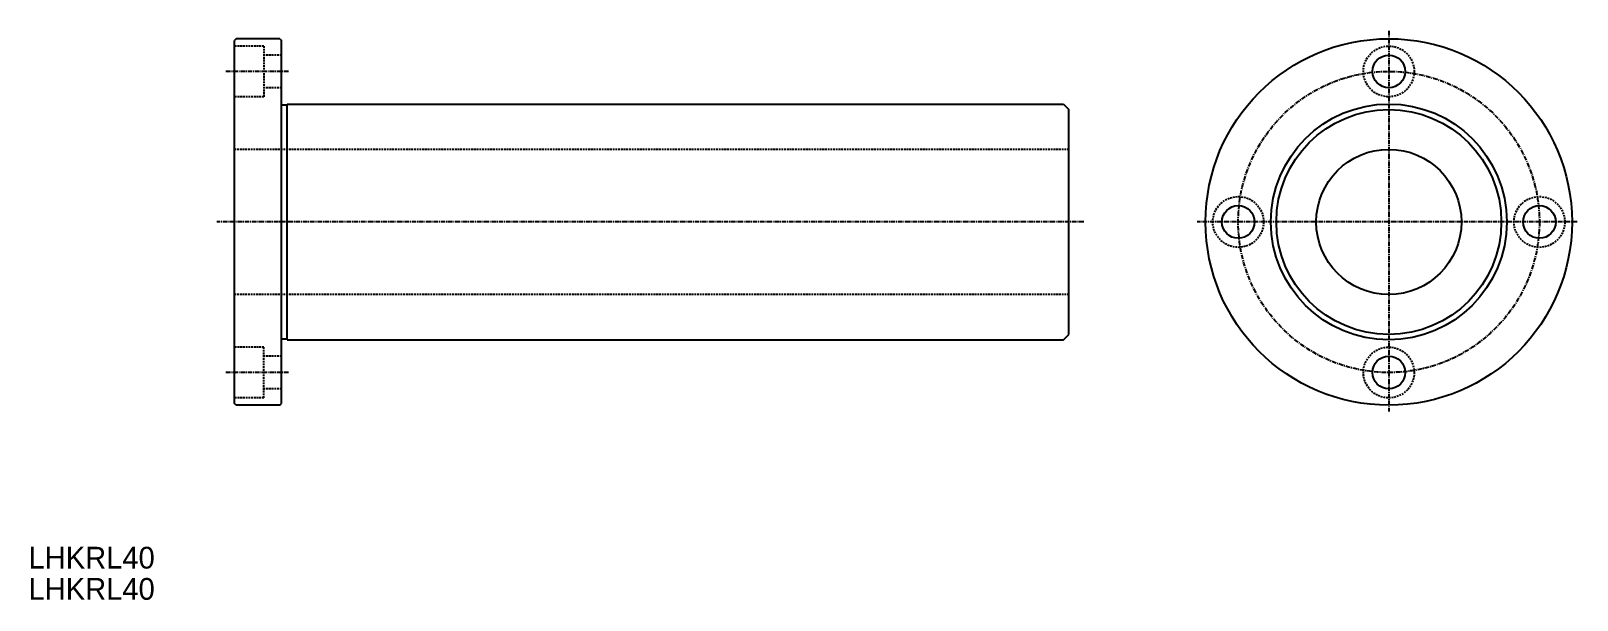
# Model space of a CAD drawing. Extents: x 11 to 437, y 10 to 167.
import ezdxf

# ---------------------------------------------------------------- set-up
doc = ezdxf.new("R2010")
doc.units = 0
doc.linetypes.add('CENTER', pattern=[2, 1.25, -0.25, 0.25, -0.25])
doc.linetypes.add('DASHED', pattern=[0.75, 0.5, -0.25])
doc.layers.get('0').update_dxf_attribs({"linetype": 'CONTINUOUS'})
doc.layers.add('CENTER', color=1, linetype='CENTER')

msp = doc.modelspace()

# ---------------------------------------------------------------- linework, layer by layer
at = {"color": 7, "linetype": 'CONTINUOUS'}
for p, q in [((67.25, 164.64), (66.75, 164.14)), ((66.75, 64.14), (66.75, 164.14)), ((79.25, 164.64), (67.25, 164.64)), ((79.25, 164.64), (79.75, 164.14)), ((79.75, 64.14), (79.75, 164.14)), ((79.75, 146.39), (81.25, 146.39)), ((81.25, 146.64), (295.25, 146.64)), ((81.25, 81.64), (81.25, 146.64)), ((295.25, 146.64), (296.75, 145.14)), ((296.75, 83.14), (296.75, 145.14)), ((79.75, 81.89), (81.25, 81.89)), ((81.25, 81.64), (295.25, 81.64)), ((92.88, 81.64), (92.88, 81.64)), ((106, 81.64), (106, 81.64)), ((295.25, 81.64), (296.75, 83.14)), ((67.25, 63.64), (66.75, 64.14)), ((79.25, 63.64), (79.75, 64.14)), ((79.25, 63.64), (67.25, 63.64))]:
    msp.add_line(p, q, dxfattribs=at)
at = {"color": 3, "linetype": 'DASHED'}
for p, q in [((74.85, 162.64), (66.75, 162.64)), ((74.85, 162.64), (74.85, 148.64)), ((79.75, 160.14), (74.85, 160.14)), ((79.75, 151.14), (74.85, 151.14)), ((74.85, 148.64), (66.75, 148.64)), ((296.75, 134.14), (66.75, 134.14)), ((296.75, 94.14), (66.75, 94.14)), ((74.85, 79.64), (66.75, 79.64)), ((74.85, 65.64), (74.85, 79.64)), ((79.75, 77.14), (74.85, 77.14)), ((74.85, 65.64), (66.75, 65.64)), ((79.75, 68.14), (74.85, 68.14))]:
    msp.add_line(p, q, dxfattribs=at)
at = {"color": 7, "linetype": 'CONTINUOUS'}
for centre, radius in [((384.9, 114.14), 50.5), ((384.9, 155.64), 4.5), ((384.9, 114.14), 32.5), ((384.9, 114.14), 31), ((384.9, 114.14), 20), ((343.4, 114.14), 4.5), ((426.4, 114.14), 4.5), ((384.9, 72.64), 4.5)]:
    msp.add_circle(centre, radius, dxfattribs=at)
at = {"color": 3, "linetype": 'DASHED'}
for centre in [(384.9, 155.64), (343.4, 114.14), (426.4, 114.14), (384.9, 72.64)]:
    msp.add_circle(centre, 7, dxfattribs=at)
at = {"color": 7, "linetype": 'CONTINUOUS'}
for centre, start, end in [((295.25, 145.14), 89.8875, 90), ((295.25, 145.14), 0, 0.1125), ((295.25, 83.14), 270, 270.1125), ((295.25, 83.14), 359.8875, 0)]:
    msp.add_arc(centre, 1.5, start, end, dxfattribs=at)
at = {"layer": 'CENTER', "color": 1, "linetype": 'CENTER'}
for p, q in [((384.9, 166.8), (384.9, 61.9)), ((81.67, 155.64), (64.41, 155.64)), ((300.85, 114.14), (61.85, 114.14)), ((436.79, 114.14), (332.1, 114.14)), ((81.67, 72.64), (64.41, 72.64))]:
    msp.add_line(p, q, dxfattribs=at)
msp.add_circle((384.9, 114.14), 41.5, dxfattribs=at)

# ---------------------------------------------------------------- texts
at = {"color": 7, "linetype": 'CONTINUOUS'}
for p in [(10, 18.6), (10, 10)]:
    msp.add_text('LHKRL40', height=6, dxfattribs=at).set_placement(p)

doc.saveas('drawing.dxf')
